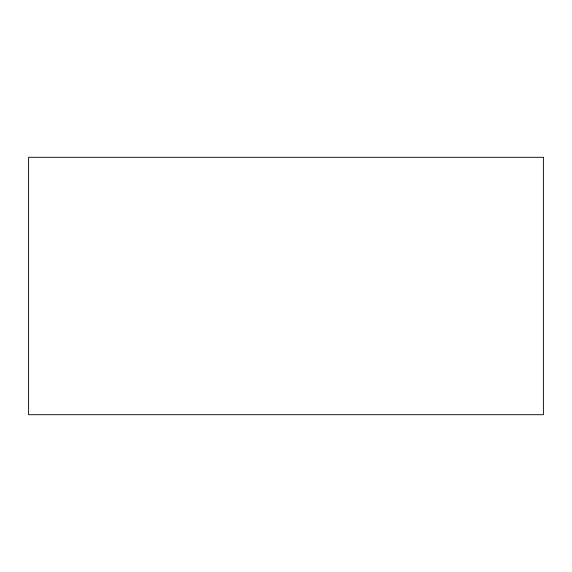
<?xml version="1.0" encoding="UTF-8"?>
<svg xmlns="http://www.w3.org/2000/svg" width="572" height="572" viewBox="0 0 572 572"><rect width="100%" height="100%" fill="white"/><g stroke="black" fill="none" stroke-linecap="round" stroke-linejoin="round"><path stroke-width="0.86" d="M543.4 157.3L28.6 157.3L28.6 414.7L543.4 414.7L543.4 157.3"/></g></svg>
